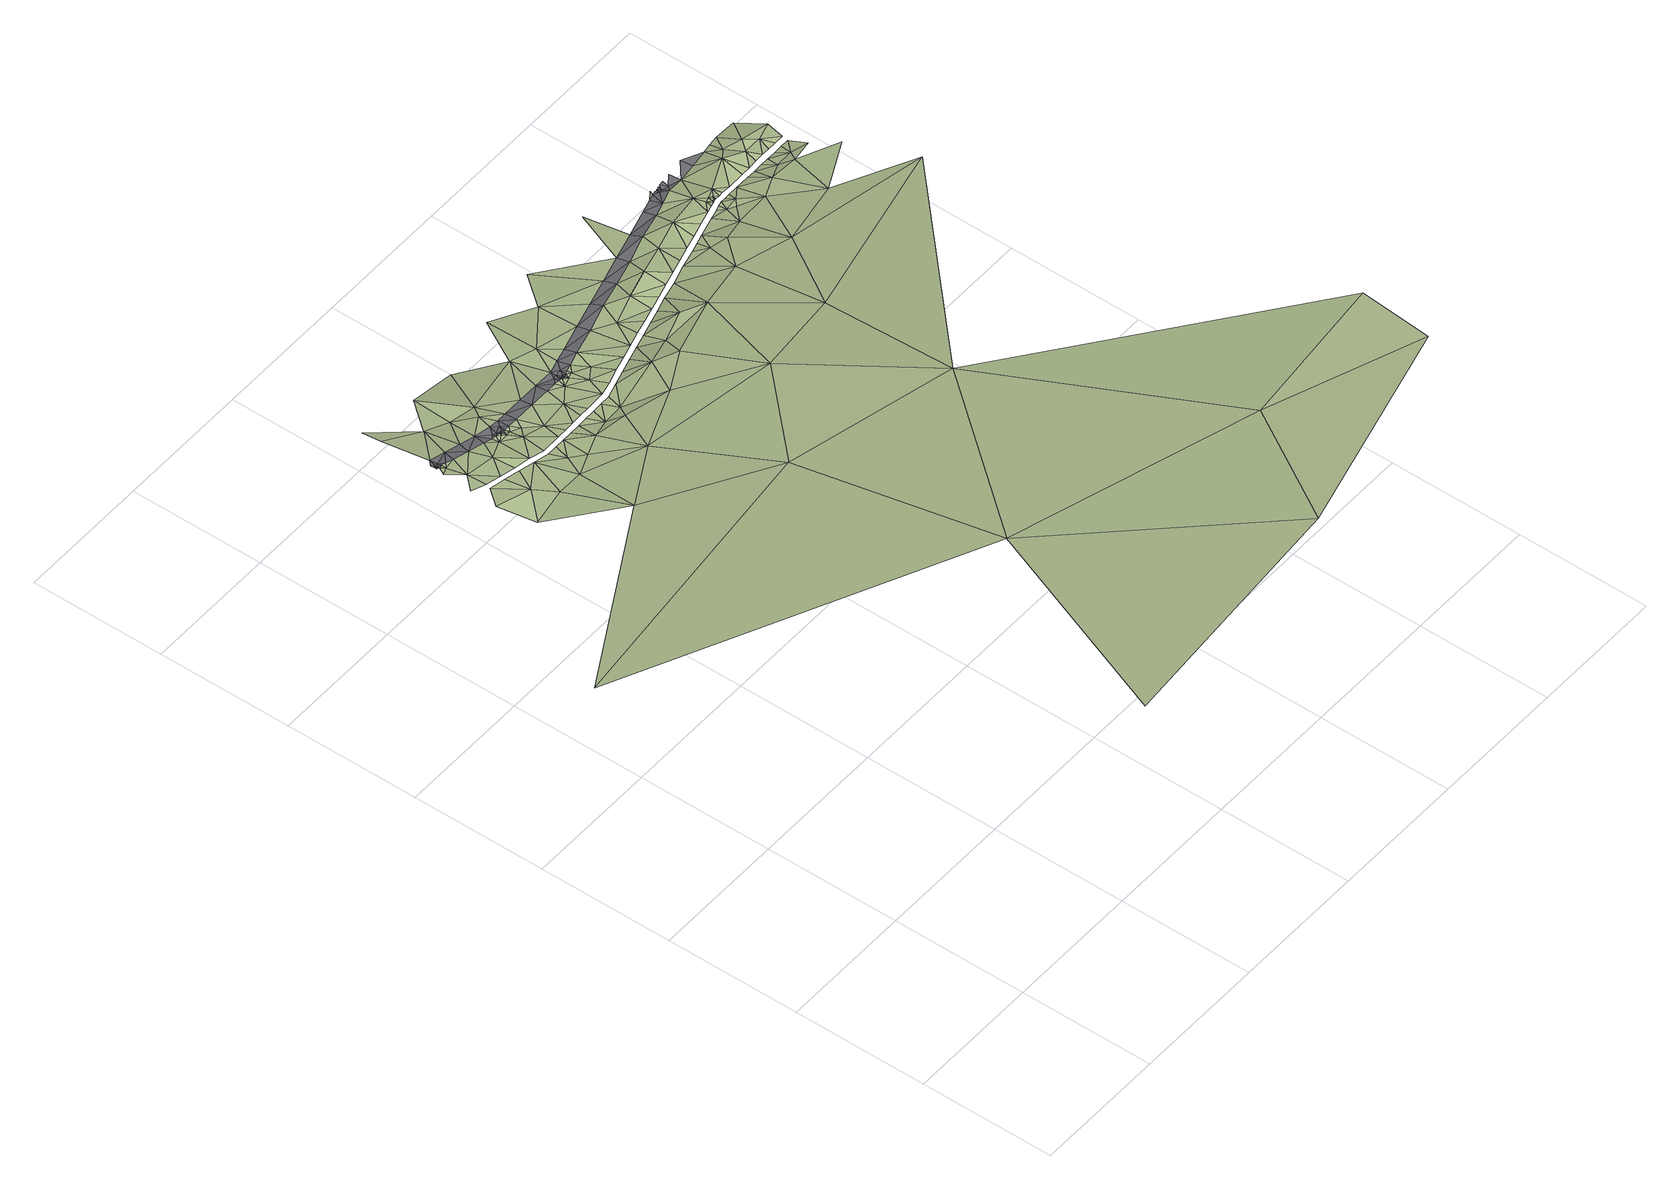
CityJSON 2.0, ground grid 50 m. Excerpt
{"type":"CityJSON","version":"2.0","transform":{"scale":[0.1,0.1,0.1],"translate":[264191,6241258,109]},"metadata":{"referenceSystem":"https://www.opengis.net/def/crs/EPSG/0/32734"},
"CityObjects":{
"terrain1":{"type":"TINRelief","geometry":[{"type":"CompositeSurface","lod":"1","boundaries":[[[0,1,2]],[[3,1,4]],[[2,5,0]],[[6,7,8]],[[9,6,8]],[[7,5,10]],[[10,8,7]],[[11,12,13]],[[9,8,14]],[[15,16,11]],[[15,17,16]],[[18,19,20]],[[20,21,22]],[[19,21,20]],[[17,19,18]],[[19,23,21]],[[19,24,23]],[[25,11,13]],[[17,26,19]],[[19,26,24]],[[26,17,15]],[[24,26,27]],[[15,27,26]],[[15,28,27]],[[29,15,11]],[[8,30,14]],[[28,15,29]],[[5,31,10]],[[11,25,32]],[[10,33,8]],[[11,34,29]],[[33,30,8]],[[32,34,11]],[[32,25,35]],[[10,31,33]],[[36,37,38]],[[36,38,39]],[[35,40,32]],[[41,37,36]],[[42,31,5]],[[43,34,32]],[[36,39,44]],[[40,45,32]],[[46,33,31]],[[43,32,45]],[[2,42,5]],[[47,33,46]],[[48,46,31]],[[45,49,43]],[[45,40,50]],[[51,50,40]],[[52,36,44]],[[44,53,52]],[[47,46,54]],[[45,55,49]],[[42,48,31]],[[55,45,56]],[[57,56,45]],[[50,57,45]],[[56,58,55]],[[48,59,46]],[[58,56,60]],[[56,61,60]],[[54,46,59]],[[61,56,57]],[[58,60,62]],[[60,63,62]],[[60,61,64]],[[63,60,64]],[[65,61,57]],[[50,51,66]],[[61,65,64]],[[50,67,57]],[[65,57,67]],[[53,68,69]],[[65,70,64]],[[1,3,71]],[[69,52,53]],[[65,67,70]],[[36,52,72]],[[67,50,73]],[[67,74,70]],[[75,59,48]],[[75,48,42]],[[73,74,67]],[[69,68,76]],[[77,50,66]],[[50,77,73]],[[78,74,73]],[[59,75,79]],[[69,80,52]],[[81,77,66]],[[76,82,69]],[[78,73,77]],[[80,72,52]],[[1,83,2]],[[80,69,82]],[[75,84,79]],[[77,81,85]],[[75,42,86]],[[78,77,87]],[[84,75,88]],[[82,89,80]],[[77,85,90]],[[86,88,75]],[[91,84,88]],[[87,77,90]],[[85,92,90]],[[80,93,72]],[[88,94,91]],[[2,95,42]],[[42,96,86]],[[92,97,90]],[[86,98,88]],[[94,88,99]],[[100,87,90]],[[1,71,83]],[[98,99,88]],[[89,101,80]],[[97,102,90]],[[103,100,90]],[[96,98,86]],[[98,104,99]],[[80,101,93]],[[103,90,102]],[[105,101,89]],[[95,96,42]],[[100,103,106]],[[107,104,98]],[[103,108,106]],[[109,103,102]],[[110,108,103]],[[103,111,110]],[[112,108,110]],[[109,111,103]],[[113,101,105]],[[114,109,102]],[[110,115,112]],[[111,115,110]],[[83,95,2]],[[112,115,116]],[[112,116,117]],[[98,96,118]],[[111,119,115]],[[115,119,116]],[[120,117,116]],[[120,116,121]],[[116,119,121]],[[119,111,122]],[[119,122,121]],[[98,118,107]],[[121,122,123]],[[111,109,124]],[[122,111,124]],[[122,124,123]],[[124,125,123]],[[126,109,114]],[[124,109,127]],[[125,124,128]],[[101,113,129]],[[126,127,109]],[[128,124,127]],[[129,113,130]],[[131,107,118]],[[71,3,132]],[[96,133,118]],[[134,128,127]],[[95,133,96]],[[135,129,130]],[[136,127,126]],[[137,131,118]],[[127,136,134]],[[129,138,101]],[[139,137,118]],[[140,134,136]],[[135,141,129]],[[118,133,142]],[[139,118,142]],[[143,134,140]],[[144,138,129]],[[129,141,144]],[[139,142,145]],[[133,95,146]],[[143,140,147]],[[147,140,148]],[[95,83,149]],[[133,146,142]],[[142,150,145]],[[147,148,151]],[[152,143,147]],[[144,141,153]],[[145,150,154]],[[155,83,71]],[[142,146,150]],[[156,147,151]],[[95,149,146]],[[150,157,154]],[[147,158,152]],[[158,147,156]],[[159,144,153]],[[160,157,150]],[[146,160,150]],[[161,158,156]],[[162,144,159]],[[163,152,158]],[[71,132,155]],[[158,161,164]],[[160,146,165]],[[166,163,158]],[[164,166,158]],[[149,167,146]],[[146,167,165]],[[168,162,159]],[[169,163,166]],[[170,166,164]],[[167,171,165]],[[170,172,166]],[[172,169,166]],[[173,167,149]],[[172,170,174]],[[149,83,175]],[[171,167,176]],[[177,169,172]],[[174,178,172]],[[179,171,176]],[[176,167,180]],[[168,181,182]],[[179,176,183]],[[173,180,167]],[[178,184,172]],[[172,184,177]],[[183,176,185]],[[176,180,185]],[[178,186,184]],[[187,177,184]],[[184,186,188]],[[185,180,189]],[[173,189,180]],[[189,190,185]],[[191,184,188]],[[175,173,149]],[[192,187,184]],[[192,184,191]],[[193,190,189]],[[194,189,173]],[[187,192,195]],[[196,190,193]],[[193,189,197]],[[198,191,199]],[[192,191,198]],[[193,200,196]],[[201,198,199]],[[189,194,197]],[[202,203,204]],[[193,205,200]],[[195,192,206]],[[198,201,207]],[[208,192,198]],[[208,198,207]],[[197,209,193]],[[210,207,201]],[[209,205,193]],[[207,211,208]],[[211,207,210]],[[212,194,173]],[[213,211,210]],[[214,213,210]],[[208,211,215]],[[213,214,216]],[[213,216,217]],[[211,213,215]],[[217,215,213]],[[208,218,192]],[[217,219,215]],[[209,220,205]],[[218,208,215]],[[209,197,194]],[[219,218,215]],[[209,221,220]],[[192,222,206]],[[218,219,223]],[[218,222,192]],[[224,221,209]],[[209,194,224]],[[225,218,223]],[[173,175,212]],[[224,194,226]],[[212,226,194]],[[225,227,218]],[[218,227,222]],[[226,228,224]],[[225,229,227]],[[230,222,227]],[[226,231,228]],[[232,226,212]],[[233,227,229]],[[234,231,226]],[[226,232,234]],[[235,230,227]],[[231,234,236]],[[233,237,227]],[[233,238,237]],[[236,234,239]],[[235,227,240]],[[237,240,227]],[[232,212,241]],[[242,237,238]],[[232,243,234]],[[239,234,243]],[[244,235,240]],[[240,237,245]],[[246,239,243]],[[242,247,237]],[[240,248,244]],[[247,242,249]],[[248,240,245]],[[237,247,245]],[[232,250,243]],[[243,251,246]],[[249,252,247]],[[243,253,251]],[[253,243,250]],[[254,247,252]],[[255,245,247]],[[248,245,256]],[[255,247,254]],[[256,245,255]]]}]},
"road1":{"type":"Road","attributes":{"highway":"primary","name":"Philip Kgosana Drive","surface":"asphalt","lanes":2,"width":4.4,"oneway":"yes"},"geometry":[{"type":"MultiSurface","lod":"1","boundaries":[[[22,21,257]],[[258,22,257]],[[23,257,21]],[[257,259,258]],[[260,257,23]],[[260,23,24]],[[260,259,257]],[[258,261,262]],[[259,261,258]],[[263,260,24]],[[259,260,263]],[[261,259,263]],[[263,24,264]],[[24,27,264]],[[261,38,262]],[[265,261,263]],[[265,263,264]],[[264,27,265]],[[261,265,38]],[[27,28,265]],[[38,265,39]],[[265,28,39]],[[39,28,29]],[[34,39,29]],[[44,39,34]],[[34,53,44]],[[53,34,43]],[[49,53,43]],[[53,49,266]],[[49,55,266]],[[266,55,267]],[[53,266,68]],[[55,58,267]],[[268,266,267]],[[267,58,269]],[[269,268,267]],[[58,62,269]],[[63,269,62]],[[268,269,270]],[[270,269,63]],[[63,64,270]],[[268,68,266]],[[268,270,271]],[[271,270,64]],[[271,64,70]],[[271,272,268]],[[268,272,68]],[[70,272,271]],[[74,272,70]],[[76,68,272]],[[272,74,76]],[[78,76,74]],[[76,78,82]],[[87,82,78]],[[87,89,82]],[[89,87,105]],[[105,87,100]],[[105,100,106]],[[273,105,106]],[[273,106,108]],[[273,113,105]],[[274,273,108]],[[274,108,112]],[[274,275,273]],[[276,274,112]],[[275,113,273]],[[274,276,275]],[[112,117,277]],[[276,112,277]],[[277,117,120]],[[120,121,277]],[[275,276,278]],[[276,277,278]],[[278,277,121]],[[123,278,121]],[[113,275,279]],[[279,275,278]],[[123,279,278]],[[123,125,279]],[[130,113,279]],[[128,279,125]],[[279,128,130]],[[134,130,128]],[[130,134,135]],[[143,135,134]],[[135,143,141]],[[152,141,143]],[[141,152,153]],[[153,152,163]],[[163,159,153]],[[159,163,169]],[[169,168,159]],[[177,168,169]],[[181,168,177]],[[177,187,181]],[[181,187,280]],[[187,195,280]],[[280,195,202]],[[195,203,202]],[[195,281,203]],[[206,281,195]],[[282,203,281]],[[281,283,282]],[[281,284,283]],[[284,281,285]],[[281,206,285]],[[286,283,284]],[[287,288,284]],[[287,284,285]],[[285,289,287]],[[290,285,206]],[[291,285,290]],[[292,291,290]],[[206,222,290]],[[293,290,222]],[[294,222,230]],[[235,294,230]]]}]}
},
"vertices":[
[5,1686,282],[1080,907,569],[1100,1779,334],[1533,34,848],[619,1,778],[750,2114,214],[536,2489,145],[564,2348,141],[663,2453,140],[593,2558,134],[707,2371,145],[600,2653,129],[547,2599,134],[599,2579,134],[651,2546,136],[587,2726,121],[559,2715,125],[574,2741,125],[569,2746,125],[572,2748,120],[568,2749,120],[570,2751,120],[569,2752,120],[572,2751,120],[574,2750,120],[656,2567,131],[580,2744,121],[589,2747,121],[604,2743,121],[634,2736,117],[709,2534,133],[802,2369,147],[708,2638,127],[768,2522,131],[693,2722,114],[713,2556,129],[707,2909,71],[580,2976,88],[587,2792,116],[645,2778,112],[771,2544,131],[586,3057,70],[994,2251,192],[753,2708,111],[704,2765,109],[784,2672,113],[848,2452,131],[826,2510,129],[889,2406,142],[783,2701,108],[843,2624,118],[828,2532,126],[791,2873,65],[762,2751,106],[866,2511,126],[798,2697,113],[810,2684,113],[823,2671,113],[813,2693,113],[905,2513,124],[815,2690,113],[817,2688,113],[814,2693,113],[816,2693,113],[818,2693,113],[828,2688,110],[906,2535,124],[841,2675,110],[820,2737,108],[839,2795,100],[838,2693,110],[1863,521,749],[806,3025,55],[878,2658,108],[858,2693,110],[967,2436,144],[859,2737,105],[923,2603,115],[897,2694,108],[945,2514,123],[877,2843,82],[945,2536,123],[898,2738,103],[1652,1566,440],[984,2516,121],[983,2538,121],[1087,2413,149],[977,2695,106],[1045,2459,125],[976,2739,101],[1039,2618,109],[1024,2517,121],[1022,2539,121],[1002,3033,4],[1063,2519,120],[1443,2120,277],[1225,2346,191],[1061,2541,120],[1124,2462,124],[1103,2520,119],[1056,2696,103],[1117,2892,59],[1139,2544,118],[1107,2667,101],[1142,2522,118],[1054,2740,98],[1096,2697,101],[1197,2537,118],[1116,2697,101],[1171,2620,107],[1126,2692,101],[1143,2680,100],[1136,2697,100],[1132,2741,95],[1194,2559,114],[1137,2692,100],[1139,2695,100],[1138,2697,100],[1304,2478,170],[1142,2693,100],[1140,2698,95],[1142,2698,95],[1149,2696,100],[1155,2702,95],[1167,2686,100],[1168,2706,95],[1249,2575,118],[1224,2656,98],[1195,2714,94],[1189,2843,88],[1185,2757,92],[1253,2553,118],[2398,278,796],[1378,2427,190],[1248,2729,97],[1238,2772,91],[1305,2590,118],[1308,2569,118],[1228,3068,29],[1364,2584,117],[1360,2606,114],[1344,2803,86],[1415,2510,153],[1354,2760,88],[1354,2965,62],[1419,2600,115],[1600,2490,185],[1421,2707,101],[1415,2622,115],[1756,2149,274],[1526,2541,168],[1471,2637,114],[1460,2791,93],[1450,2834,82],[1475,2616,114],[2448,576,760],[1526,2653,113],[1530,2631,114],[1531,2740,111],[1556,2865,78],[1586,2647,117],[1581,2668,112],[1469,3098,27],[1567,2822,82],[1637,2684,110],[1658,2667,110],[1642,2772,108],[1783,2522,175],[1662,2896,73],[1673,2853,73],[1692,2700,110],[1731,2688,111],[1753,2802,102],[1975,2453,193],[1747,2715,109],[2462,2319,239],[1836,2664,124],[1779,2885,81],[1803,2731,108],[1803,2708,108],[1883,2635,151],[1769,2927,69],[1771,3115,28],[1840,2718,106],[1864,2832,107],[1876,2729,106],[1858,2746,106],[1885,2916,67],[1913,2762,106],[1974,2657,133],[1953,2750,104],[1969,2778,104],[1991,2853,98],[2009,2735,109],[2108,2660,134],[1938,2931,69],[1991,2761,103],[2035,2718,111],[1998,2807,106],[1996,2786,103],[2011,2767,103],[2010,2789,103],[1928,2974,63],[1954,2982,61],[1960,2998,61],[2030,2772,101],[1991,2947,72],[2016,2795,103],[2014,2812,106],[2060,2740,111],[2024,2793,103],[2024,2798,106],[2222,2502,177],[2026,2797,103],[2026,2794,103],[2029,2805,105],[2028,2794,103],[2029,2794,101],[2055,2827,105],[2047,2794,101],[2050,2773,101],[2070,2773,101],[2062,2956,57],[2064,2795,101],[2110,2774,99],[2098,2795,99],[2185,2693,134],[2182,2887,99],[2167,2775,98],[2166,2797,98],[2133,2966,55],[2201,2775,97],[2288,2685,135],[2201,2797,97],[2253,2725,114],[2204,2976,53],[2235,2776,96],[2251,2849,98],[2235,2798,100],[2269,2777,96],[2229,2922,77],[2426,2608,151],[2269,2799,100],[2322,2727,113],[2239,2981,52],[2284,2891,97],[2304,2777,94],[2319,2850,97],[2275,2985,52],[2303,2799,98],[2390,2712,108],[2338,2778,93],[2337,2800,97],[2372,2778,93],[2372,2800,97],[2388,2870,94],[2360,2984,49],
[571,2754,120],[569,2759,120],[573,2756,120],[574,2753,120],[576,2763,120],[566,2771,120],[578,2756,116],[582,2752,116],[589,2763,116],[799,2711,108],[806,2699,108],[812,2705,108],[814,2696,113],[817,2698,108],[828,2697,110],[842,2718,105],[1114,2715,96],[1126,2701,96],[1131,2721,95],[1136,2703,95],[1138,2700,95],[1144,2706,95],[1156,2722,95],[1875,2958,65],[1974,2973,61],[1967,2986,61],[1976,2985,61],[1980,2983,59],[1988,2974,59],[1981,2989,59],[1984,2986,59],[1982,2987,59],[1993,2991,59],[2014,2969,59],[2002,2993,59],[2020,2995,59],[2056,3000,58],[2127,3010,56]
]}
